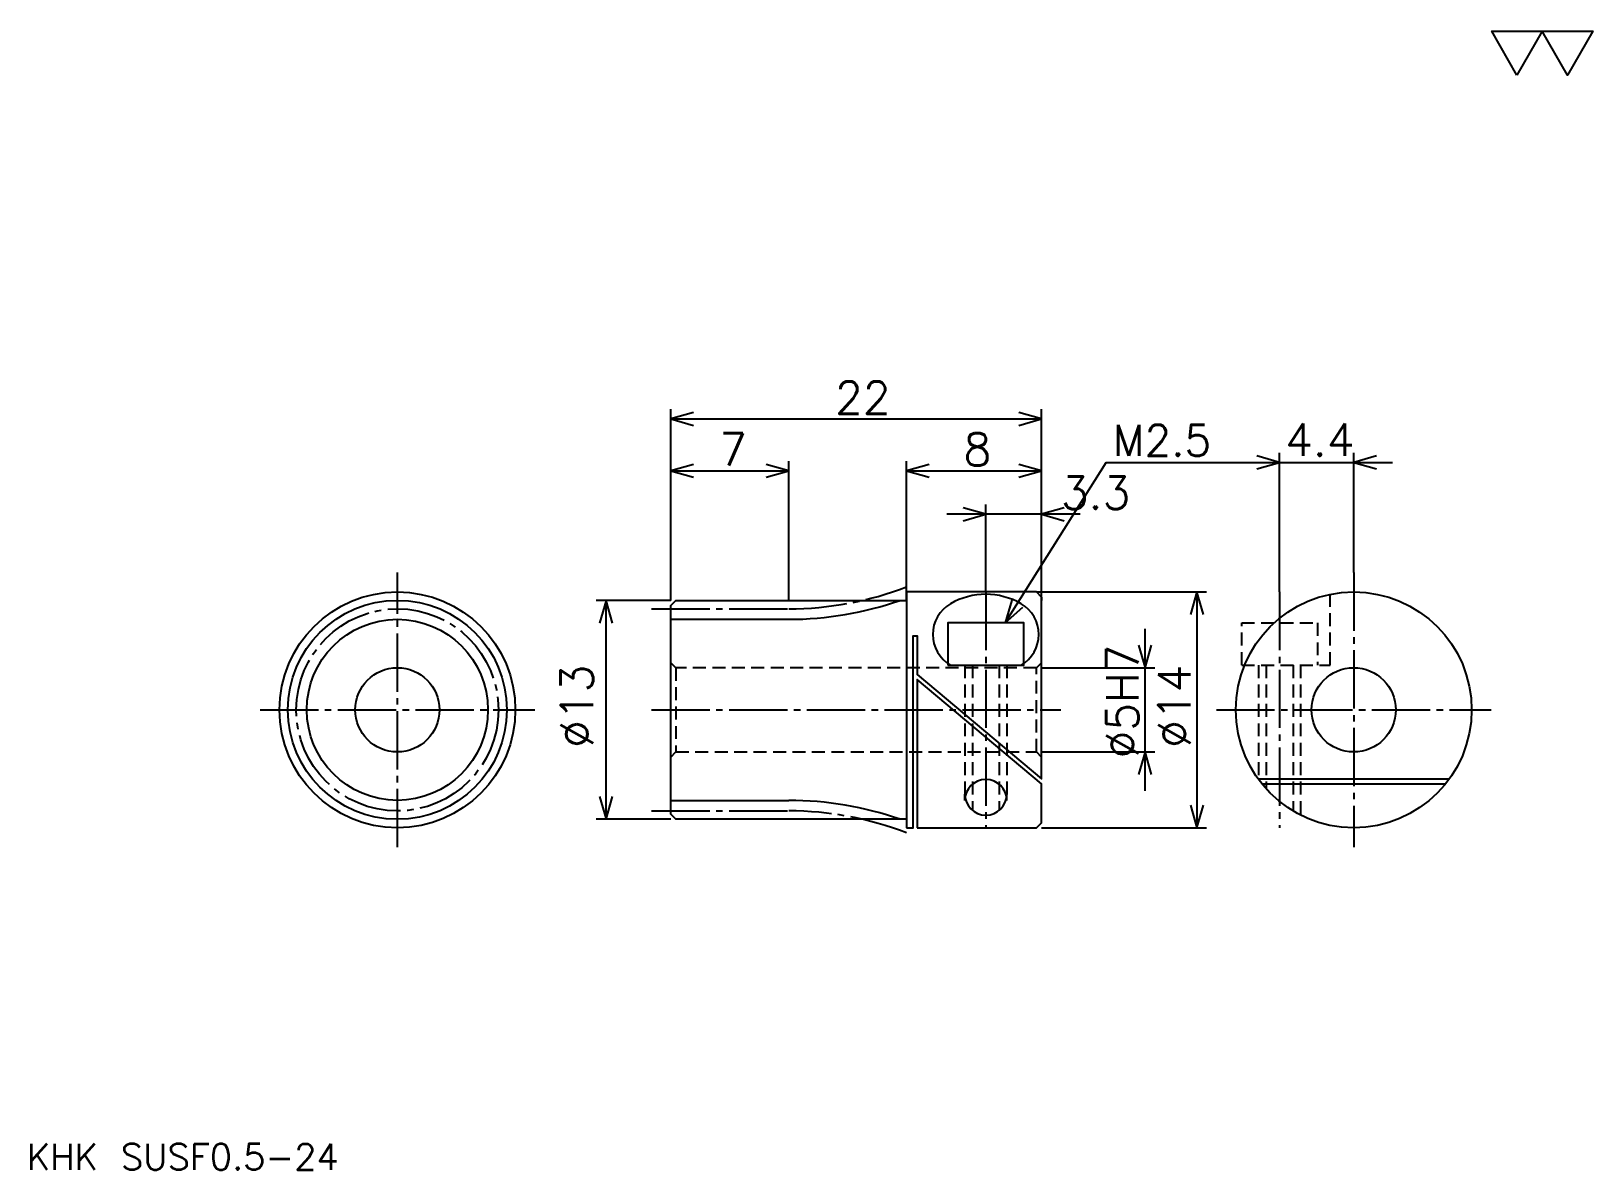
# Model space of a CAD drawing. Extents: x 4.1 to 96.8, y 4.2 to 71.8.
import ezdxf

# ---------------------------------------------------------------- set-up
doc = ezdxf.new("R2010")
doc.units = 0
doc.linetypes.add('DASHDOT', pattern=[4.615383, 3.461538, -0.384615, 0.384615, -0.384615])
doc.linetypes.add('HIDDEN', pattern=[1.153846, 0.769231, -0.384615])
doc.layers.get('0').update_dxf_attribs({"linetype": 'CONTINUOUS'})
doc.layers.add('DASHDOT', color=6, linetype='DASHDOT')
doc.layers.add('HIDDEN', color=2, linetype='HIDDEN')
doc.styles.add('KANJI', font='TXT', dxfattribs={"bigfont": 'BIGFONT'})

msp = doc.modelspace()

# ---------------------------------------------------------------- linework, layer by layer
at = {"color": 5}
for p, q in [((42.076923, 38.03846), (42.076923, 49.384613)), ((64.07692, 38.03846), (64.07692, 49.384613)), ((42.076923, 48.807693), (64.07692, 48.807693)), ((78.215385, 39.692307), (78.215385, 46.807693)), ((82.615387, 39.692307), (82.615387, 46.807693)), ((42.076923, 45.73077), (49.076923, 45.73077)), ((49.076923, 38.03846), (49.076923, 46.307693)), ((56.076923, 38.03846), (56.076923, 46.307693)), ((56.076923, 45.73077), (64.07692, 45.73077)), ((75.907692, 46.23077), (84.92308, 46.23077)), ((60.776924, 38.53846), (60.776924, 43.73077)), ((66.384613, 43.153847), (58.469231, 43.153847)), ((78.215385, 38.53846), (78.215385, 39.692307)), ((42.076923, 38.03846), (37.653847, 38.03846)), ((38.23077, 25.038462), (38.23077, 38.03846)), ((63.776924, 38.53846), (64.07692, 38.53846)), ((64.07692, 38.53846), (73.884613, 38.53846)), ((64.07692, 38.238461), (64.07692, 38.03846)), ((73.307693, 38.53846), (73.307693, 24.538462)), ((70.230774, 26.73077), (70.230774, 36.346153)), ((64.07692, 34.03846), (70.807693, 34.03846)), ((64.07692, 29.038462), (70.807693, 29.038462)), ((42.076923, 25.038462), (37.653847, 25.038462)), ((64.07692, 24.538462), (73.884613, 24.538462))]:
    msp.add_line(p, q, dxfattribs=at)
at = {"color": 4}
for p, q in [((42.076923, 36.91346), (49.076923, 36.91346)), ((58.677635, 34.198463), (62.876209, 34.198463)), ((76.940857, 27.439709), (88.289909, 27.439709)), ((77.171127, 27.138462), (88.059647, 27.138462)), ((42.076923, 26.163462), (49.076923, 26.163462)), ((59.526924, 26.155968), (59.526924, 26.537262)), ((62.026924, 26.155968), (62.026924, 26.537262))]:
    msp.add_line(p, q, dxfattribs=at)
at = {"color": 7}
msp.add_lwpolyline([(92.307693, 69.230766), (90.807693, 71.830765), (96.807693, 71.830765), (95.307693, 69.230766), (93.807693, 71.830765), (92.307693, 69.230766)], dxfattribs=at)
at = {"color": 5}
for points in [[(43.423077, 49.192307), (42.076923, 48.807693), (43.423077, 48.423077)], [(62.73077, 48.423077), (64.07692, 48.807693), (62.73077, 49.192307)], [(76.869232, 45.846153), (78.215385, 46.23077), (76.869232, 46.615383)], [(83.961533, 46.615383), (82.615387, 46.23077), (83.961533, 45.846153)], [(43.423077, 46.115383), (42.076923, 45.73077), (43.423077, 45.346153)], [(47.73077, 45.346153), (49.076923, 45.73077), (47.73077, 46.115383)], [(57.423077, 46.115383), (56.076923, 45.73077), (57.423077, 45.346153)], [(61.930771, 36.698463), (67.92308, 46.23077), (76.846161, 46.23077)], [(62.73077, 45.346153), (64.07692, 45.73077), (62.73077, 46.115383)], [(59.430771, 42.769234), (60.776924, 43.153847), (59.430771, 43.53846)], [(65.42308, 43.53846), (64.07692, 43.153847), (65.42308, 42.769234)], [(38.615387, 36.692307), (38.23077, 38.03846), (37.846153, 36.692307)], [(62.321583, 38.042828), (61.930771, 36.698463), (62.972824, 37.633438)], [(73.692307, 37.192307), (73.307693, 38.53846), (72.92308, 37.192307)], [(69.846153, 35.384617), (70.230774, 34.03846), (70.615387, 35.384617)], [(70.615387, 27.692308), (70.230774, 29.038462), (69.846153, 27.692308)], [(37.846153, 26.384615), (38.23077, 25.038462), (38.615387, 26.384615)], [(72.92308, 25.884615), (73.307693, 24.538462), (73.692307, 25.884615)]]:
    msp.add_lwpolyline(points, dxfattribs=at)
at = {"color": 4}
for points in [[(56.076923, 25.038462), (42.376923, 25.038462), (42.076923, 25.338463), (42.076923, 37.738461), (42.376923, 38.03846), (56.076923, 38.03846), (56.076923, 25.038462)], [(56.076923, 24.538462), (56.46154, 24.538462), (56.46154, 35.938461), (56.692307, 35.938461), (56.692307, 33.636139), (64.07692, 27.439709), (64.07692, 38.238461), (63.776924, 38.53846), (56.076923, 38.53846), (56.076923, 24.538462)], [(58.526924, 34.198463), (63.026924, 34.198463), (63.026924, 36.698463), (58.526924, 36.698463), (58.526924, 34.198463)], [(56.692307, 24.538462), (63.776924, 24.538462), (64.07692, 24.838463), (64.07692, 27.138462), (56.692307, 33.334888), (56.692307, 24.538462)]]:
    msp.add_lwpolyline(points, dxfattribs=at)
for centre, radius in [((25.846153, 31.538462), 7), ((25.846153, 31.538462), 6.5), ((82.615387, 31.538462), 7), ((25.846153, 31.538462), 5.375), ((25.846153, 31.538462), 2.5), ((82.615387, 31.538462), 2.5)]:
    msp.add_circle(centre, radius, dxfattribs=at)
for centre, radius, start, end in [((49.076923, 56.91346), 20, 270, 289.30883075), ((60.776924, 34.198463), 4.198571, 60.00000638, 120.00001581), ((59.72728, 36.016495), 2.099286, 119.99998849, 240.00000297), ((61.826569, 36.016495), 2.099286, 299.99999703, 60.00001151), ((60.776924, 26.155968), 1.25, 0, 180), ((49.076923, 6.163462), 20, 70.69116925, 90), ((60.776924, 26.537262), 1.25, 180, 0)]:
    msp.add_arc(centre, radius, start, end, dxfattribs=at)
at = {"layer": 'DASHDOT', "color": 7}
for p, q in [((25.846153, 23.384617), (25.846153, 39.692307)), ((82.615387, 39.692307), (82.615387, 23.384617)), ((60.776924, 38.53846), (60.776924, 24.538462)), ((78.215385, 38.53846), (78.215385, 24.538462)), ((40.923077, 37.53846), (49.076923, 37.53846)), ((17.692308, 31.538462), (34, 31.538462)), ((40.923077, 31.538462), (65.230774, 31.538462)), ((74.46154, 31.538462), (90.769226, 31.538462)), ((40.923077, 25.538462), (49.076923, 25.538462))]:
    msp.add_line(p, q, dxfattribs=at)
msp.add_circle((25.846153, 31.538462), 6, dxfattribs=at)
for centre, start, end in [((49.076923, 56.91346), 270, 291.17945983), ((49.076923, 6.163462), 68.82054017, 90)]:
    msp.add_arc(centre, 19.375, start, end, dxfattribs=at)
at = {"layer": 'HIDDEN', "color": 4}
for p, q in [((64.07692, 34.338463), (63.776924, 34.03846)), ((59.526924, 34.198463), (59.526924, 26.346615)), ((59.976921, 34.198463), (59.976921, 25.53513)), ((61.576923, 34.198463), (61.576923, 25.53513)), ((62.026924, 34.198463), (62.026924, 26.346615)), ((76.965385, 34.198463), (76.965385, 27.405968)), ((77.41539, 34.198463), (77.41539, 26.852312)), ((79.015381, 34.198463), (79.015381, 25.53513)), ((79.465385, 34.198463), (79.465385, 25.287262)), ((42.076923, 28.738462), (42.376923, 29.038462)), ((64.07692, 28.738462), (63.776924, 29.038462))]:
    msp.add_line(p, q, dxfattribs=at)
for points in [[(75.965385, 34.198463), (81.215385, 34.198463), (81.215385, 38.397034)], [(75.965385, 34.198463), (75.965385, 36.698463), (80.465385, 36.698463), (80.465385, 34.198463)], [(42.076923, 34.338463), (42.376923, 34.03846), (42.376923, 29.038462), (63.776924, 29.038462), (63.776924, 34.03846), (42.376923, 34.03846)]]:
    msp.add_lwpolyline(points, dxfattribs=at)

# ---------------------------------------------------------------- texts
at = {"color": 7, "style": 'KANJI'}
for s, height, p in [('22', 1.923077, (51.826923, 49.115383)), ('M2.5', 1.846154, (68.307693, 46.615387)), ('7', 1.923077, (44.951923, 46.03846)), ('8', 1.923077, (59.451923, 46.03846)), ('3.3', 1.923077, (65.230774, 43.46154)), ('KHK SUSF0.5-24', 1.538462, (3.846154, 4.230769))]:
    msp.add_text(s, height=height, dxfattribs=at).set_placement(p)
for s, rotation, p in [('4.4', 360, (78.54039, 46.615383)), ('%%c5H7', 90, (69.846153, 28.653847)), ('%%c13', 90, (37.46154, 29.278847)), ('%%c14', 90, (72.92308, 29.278847))]:
    msp.add_text(s, height=1.923077, rotation=rotation, dxfattribs=at).set_placement(p)

doc.saveas('drawing.dxf')
